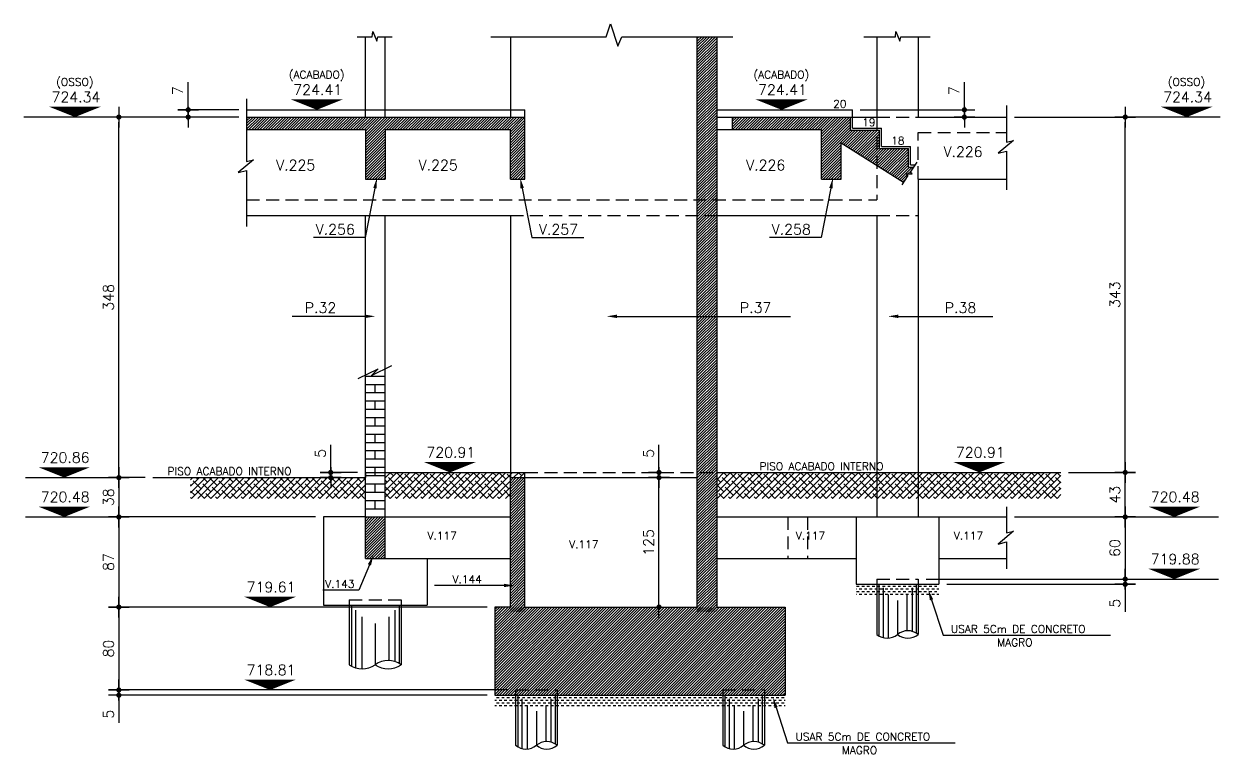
# Model space of a CAD drawing. Header units: inches. Extents: x 164 to 6104, y 4585 to 8790.
# Drawn here: x 3976 to 5131, y 6253 to 6958 of the extents above; entities that cross this region are included whole.
import ezdxf
from ezdxf.enums import TextEntityAlignment as Align

# ---------------------------------------------------------------- set-up
doc = ezdxf.new("R2010")
doc.units = ezdxf.units.IN
doc.header["$LTSCALE"] = 50
doc.header["$MEASUREMENT"] = 0
doc.linetypes.add('HIDDEN', pattern=[0.375, 0.25, -0.125])
for name, color, linetype in [('CORTES', 2, 'Continuous'), ('COTA', 6, 'Continuous'), ('NIVEL', 3, 'Continuous'), ('TEXTO', 3, 'Continuous')]:
    doc.layers.add(name, color=color, linetype=linetype)
doc.layers.add('FO-Vigas', color=2, linetype='Continuous', lineweight=30)
doc.styles.add('ROMANS', font='romans.shx')
doc.dimstyles.new('COTA_50', dxfattribs={"dimscale": 5, "dimtxt": 2, "dimasz": 1, "dimexe": 2, "dimexo": 1.5, "dimgap": 1, "dimtad": 1, "dimzin": 12, "dimdsep": 46, "dimtxsty": 'ROMANS', "dimblk1": 'COTA', "dimblk2": 'COTA', "dimsah": 1, "dimcen": -4, "dimdle": 1.5, "dimclrd": 6, "dimclre": 6, "dimclrt": 3, "dimadec": 0, "dimazin": 0, "dimtfac": 1, "dimtofl": 0, "dimtmove": 0, "dimatfit": 3, "dimldrblk": 'COTA', "dimfxl": 1, "dimtolj": 1, "dimtzin": 12, "dimarcsym": 0})
pattern_1 = [(45, (-31.9833, -256.5), (-3.0935922, 3.0935922), []), (135, (-31.9833, -256.5), (-9.2807765, 3.0935922), [10.9375, -6.5625])]

# ---------------------------------------------------------------- blocks, each defined once
blk = doc.blocks.new('COTA')
at = {"layer": 'COTA'}
for p, q in [((2, 0), (-2, 0)), ((0, -2), (0, 2))]:
    blk.add_line(p, q, dxfattribs=at)
at = {"layer": 'COTA', "const_width": 0.5}
blk.add_lwpolyline([(-0.25, 0, 1), (0.25, 0, 1)], format="xyb", close=True, dxfattribs=at)
blk = doc.blocks.new('*D181')
at = {"layer": 'COTA', "color": 6, "lineweight": -2, "transparency": 16777216}
for p, q in [((4272.5, 6529.9), (4272.5, 6551.6)), ((4298.5, 6524.9), (4262.5, 6524.9)), ((4265.8, 6519.9), (4262.5, 6519.9)), ((4272.5, 6514.9), (4272.5, 6509.9))]:
    blk.add_line(p, q, dxfattribs=at)
at = {"layer": 'Defpoints', "color": 0, "transparency": 16777216}
for p in [(4272.5, 6524.9), (4306, 6524.9), (4273.3, 6519.9)]:
    blk.add_point(p, dxfattribs=at)
at = {"layer": 'COTA', "color": 6, "lineweight": -2, "transparency": 16777216, "xscale": 5, "yscale": 5, "zscale": 5}
for p, rotation in [((4272.5, 6524.9), 270), ((4272.5, 6519.9), 90)]:
    blk.add_blockref('COTA', p, dxfattribs=dict(at, rotation=rotation))
at = {"layer": 'COTA', "color": 3, "transparency": 16777216, "insert": (4262.5, 6543.3), "char_height": 10, "attachment_point": 5, "rotation": 90, "style": 'ROMANS'}
blk.add_mtext('\\A1;5', dxfattribs=at)
blk = doc.blocks.new('*D182')
at = {"layer": 'COTA', "color": 6, "lineweight": -2}
for p, q in [((4589.3, 6399.9), (4589.3, 6514.9)), ((4592, 6519.9), (4599.3, 6519.9)), ((4592, 6394.9), (4599.3, 6394.9))]:
    blk.add_line(p, q, dxfattribs=at)
at = {"layer": 'Defpoints', "color": 0}
for p in [(4584.5, 6519.9), (4589.3, 6519.9), (4584.5, 6394.9)]:
    blk.add_point(p, dxfattribs=at)
at = {"layer": 'COTA', "color": 6, "lineweight": -2, "xscale": 5, "yscale": 5, "zscale": 5}
for p, rotation in [((4589.3, 6519.9), 90), ((4589.3, 6394.9), 270)]:
    blk.add_blockref('COTA', p, dxfattribs=dict(at, rotation=rotation))
at = {"layer": 'COTA', "color": 3, "insert": (4579.3, 6457.4), "char_height": 10, "attachment_point": 5, "rotation": 90, "style": 'ROMANS'}
blk.add_mtext('\\A1;125', dxfattribs=at)
blk = doc.blocks.new('*D183')
at = {"layer": 'COTA', "color": 6, "lineweight": -2, "transparency": 16777216}
for p, q in [((4589.3, 6529.9), (4589.3, 6551.6)), ((4591.2, 6524.9), (4579.3, 6524.9)), ((4591.2, 6519.9), (4579.3, 6519.9)), ((4589.3, 6514.9), (4589.3, 6509.9))]:
    blk.add_line(p, q, dxfattribs=at)
at = {"layer": 'Defpoints', "color": 0, "transparency": 16777216}
for p in [(4589.3, 6524.9), (4598.7, 6524.9), (4598.7, 6519.9)]:
    blk.add_point(p, dxfattribs=at)
at = {"layer": 'COTA', "color": 6, "lineweight": -2, "transparency": 16777216, "xscale": 5, "yscale": 5, "zscale": 5}
for p, rotation in [((4589.3, 6524.9), 270), ((4589.3, 6519.9), 90)]:
    blk.add_blockref('COTA', p, dxfattribs=dict(at, rotation=rotation))
at = {"layer": 'COTA', "color": 3, "transparency": 16777216, "insert": (4579.3, 6543.3), "char_height": 10, "attachment_point": 5, "rotation": 90, "style": 'ROMANS'}
blk.add_mtext('\\A1;5', dxfattribs=at)
blk = doc.blocks.new('*D184')
at = {"layer": 'COTA', "color": 6, "lineweight": -2, "transparency": 16777216}
for p, q in [((4984.5, 6524.9), (5049.2, 6524.9)), ((5039.2, 6486.9), (5039.2, 6519.9)), ((4932.2, 6481.9), (5049.2, 6481.9))]:
    blk.add_line(p, q, dxfattribs=at)
at = {"layer": 'Defpoints', "color": 0, "transparency": 16777216}
for p in [(4977, 6524.9), (5039.2, 6524.9), (4924.7, 6481.9)]:
    blk.add_point(p, dxfattribs=at)
at = {"layer": 'COTA', "color": 6, "lineweight": -2, "transparency": 16777216, "xscale": 5, "yscale": 5, "zscale": 5}
for p, rotation in [((5039.2, 6524.9), 90), ((5039.2, 6481.9), 270)]:
    blk.add_blockref('COTA', p, dxfattribs=dict(at, rotation=rotation))
at = {"layer": 'COTA', "color": 3, "transparency": 16777216, "insert": (5029.2, 6503.4), "char_height": 10, "attachment_point": 5, "rotation": 90, "style": 'ROMANS'}
blk.add_mtext('\\A1;43', dxfattribs=at)
blk = doc.blocks.new('*D185')
at = {"layer": 'COTA', "color": 6, "lineweight": -2, "transparency": 16777216}
for p, q in [((4932.2, 6867.9), (5049.2, 6867.9)), ((5039.2, 6529.9), (5039.2, 6862.9)), ((4984.5, 6524.9), (5049.2, 6524.9))]:
    blk.add_line(p, q, dxfattribs=at)
at = {"layer": 'Defpoints', "color": 0, "transparency": 16777216}
for p in [(4924.7, 6867.9), (5039.2, 6867.9), (4977, 6524.9)]:
    blk.add_point(p, dxfattribs=at)
at = {"layer": 'COTA', "color": 6, "lineweight": -2, "transparency": 16777216, "xscale": 5, "yscale": 5, "zscale": 5}
for p, rotation in [((5039.2, 6867.9), 90), ((5039.2, 6524.9), 270)]:
    blk.add_blockref('COTA', p, dxfattribs=dict(at, rotation=rotation))
at = {"layer": 'COTA', "color": 3, "transparency": 16777216, "insert": (5029.2, 6696.4), "char_height": 10, "attachment_point": 5, "rotation": 90, "style": 'ROMANS'}
blk.add_mtext('\\A1;343', dxfattribs=at)
blk = doc.blocks.new('*D186')
at = {"layer": 'COTA', "color": 6, "lineweight": -2, "transparency": 16777216}
for p, q in [((4884, 6879.9), (4884, 6901.6)), ((4783.5, 6874.9), (4894, 6874.9)), ((4876, 6867.9), (4894, 6867.9)), ((4884, 6862.9), (4884, 6857.9))]:
    blk.add_line(p, q, dxfattribs=at)
at = {"layer": 'Defpoints', "color": 0, "transparency": 16777216}
for p in [(4776, 6874.9), (4868.5, 6867.9), (4884, 6874.9)]:
    blk.add_point(p, dxfattribs=at)
at = {"layer": 'COTA', "color": 6, "lineweight": -2, "transparency": 16777216, "xscale": 5, "yscale": 5, "zscale": 5}
for p, rotation in [((4884, 6874.9), 270), ((4884, 6867.9), 90)]:
    blk.add_blockref('COTA', p, dxfattribs=dict(at, rotation=rotation))
at = {"layer": 'COTA', "color": 3, "transparency": 16777216, "insert": (4874, 6893.3), "char_height": 10, "attachment_point": 5, "rotation": 90, "style": 'ROMANS'}
blk.add_mtext('\\A1;7', dxfattribs=at)
blk = doc.blocks.new('*D187')
at = {"layer": 'COTA', "color": 6, "lineweight": -2, "transparency": 16777216}
for p, q in [((4183.9, 6867.9), (4058.1, 6867.9)), ((4068.1, 6524.9), (4068.1, 6862.9)), ((4093.5, 6519.9), (4058.1, 6519.9))]:
    blk.add_line(p, q, dxfattribs=at)
at = {"layer": 'Defpoints', "color": 0, "transparency": 16777216}
for p in [(4068.1, 6867.9), (4191.4, 6867.9), (4101, 6519.9)]:
    blk.add_point(p, dxfattribs=at)
at = {"layer": 'COTA', "color": 6, "lineweight": -2, "transparency": 16777216, "xscale": 5, "yscale": 5, "zscale": 5}
for p, rotation in [((4068.1, 6867.9), 90), ((4068.1, 6519.9), 270)]:
    blk.add_blockref('COTA', p, dxfattribs=dict(at, rotation=rotation))
at = {"layer": 'COTA', "color": 3, "transparency": 16777216, "insert": (4058.1, 6693.9), "char_height": 10, "attachment_point": 5, "rotation": 90, "style": 'ROMANS'}
blk.add_mtext('\\A1;348', dxfattribs=at)
blk = doc.blocks.new('*D188')
at = {"layer": 'COTA', "color": 6, "lineweight": -2, "transparency": 16777216}
for p, q in [((4135, 6879.9), (4135, 6901.6)), ((4183.9, 6874.9), (4125, 6874.9)), ((4158, 6867.9), (4125, 6867.9)), ((4135, 6862.9), (4135, 6857.9))]:
    blk.add_line(p, q, dxfattribs=at)
at = {"layer": 'Defpoints', "color": 0, "transparency": 16777216}
for p in [(4135, 6874.9), (4165.5, 6867.9), (4191.4, 6874.9)]:
    blk.add_point(p, dxfattribs=at)
at = {"layer": 'COTA', "color": 6, "lineweight": -2, "transparency": 16777216, "xscale": 5, "yscale": 5, "zscale": 5}
for p, rotation in [((4135, 6874.9), 270), ((4135, 6867.9), 90)]:
    blk.add_blockref('COTA', p, dxfattribs=dict(at, rotation=rotation))
at = {"layer": 'COTA', "color": 3, "transparency": 16777216, "insert": (4125, 6893.3), "char_height": 10, "attachment_point": 5, "rotation": 90, "style": 'ROMANS'}
blk.add_mtext('\\A1;7', dxfattribs=at)
blk = doc.blocks.new('*D259')
at = {"layer": 'COTA', "color": 6, "lineweight": -2}
for p, q in [((4078.5, 6481.9), (4058.1, 6481.9)), ((4068.1, 6476.9), (4068.1, 6399.9)), ((4423.5, 6394.9), (4058.1, 6394.9))]:
    blk.add_line(p, q, dxfattribs=at)
at = {"layer": 'Defpoints', "color": 0}
for p in [(4086, 6481.9), (4068.1, 6394.9), (4431, 6394.9)]:
    blk.add_point(p, dxfattribs=at)
at = {"layer": 'COTA', "color": 6, "lineweight": -2, "xscale": 5, "yscale": 5, "zscale": 5}
for p, rotation in [((4068.1, 6481.9), 90), ((4068.1, 6394.9), 270)]:
    blk.add_blockref('COTA', p, dxfattribs=dict(at, rotation=rotation))
at = {"layer": 'COTA', "color": 3, "insert": (4058.1, 6438.4), "char_height": 10, "attachment_point": 5, "rotation": 90, "style": 'ROMANS'}
blk.add_mtext('\\A1;87', dxfattribs=at)
blk = doc.blocks.new('*D260')
at = {"layer": 'COTA', "color": 6, "lineweight": -2}
for p, q in [((4423.5, 6394.9), (4058.1, 6394.9)), ((4068.1, 6389.9), (4068.1, 6319.9)), ((4443.5, 6314.9), (4058.1, 6314.9))]:
    blk.add_line(p, q, dxfattribs=at)
at = {"layer": 'Defpoints', "color": 0}
for p in [(4431, 6394.9), (4068.1, 6314.9), (4451, 6314.9)]:
    blk.add_point(p, dxfattribs=at)
at = {"layer": 'COTA', "color": 6, "lineweight": -2, "xscale": 5, "yscale": 5, "zscale": 5}
for p, rotation in [((4068.1, 6394.9), 90), ((4068.1, 6314.9), 270)]:
    blk.add_blockref('COTA', p, dxfattribs=dict(at, rotation=rotation))
at = {"layer": 'COTA', "color": 3, "insert": (4058.1, 6354.9), "char_height": 10, "attachment_point": 5, "rotation": 90, "style": 'ROMANS'}
blk.add_mtext('\\A1;80', dxfattribs=at)
blk = doc.blocks.new('*D261')
at = {"layer": 'COTA', "color": 6, "lineweight": -2}
for p, q in [((4443.5, 6314.9), (4058.1, 6314.9)), ((4068.1, 6319.9), (4068.1, 6324.9)), ((4423.5, 6309.9), (4058.1, 6309.9)), ((4068.1, 6304.9), (4068.1, 6283.3))]:
    blk.add_line(p, q, dxfattribs=at)
at = {"layer": 'Defpoints', "color": 0}
for p in [(4451, 6314.9), (4068.1, 6309.9), (4431, 6309.9)]:
    blk.add_point(p, dxfattribs=at)
at = {"layer": 'COTA', "color": 6, "lineweight": -2, "xscale": 5, "yscale": 5, "zscale": 5}
for p, rotation in [((4068.1, 6314.9), 270), ((4068.1, 6309.9), 90)]:
    blk.add_blockref('COTA', p, dxfattribs=dict(at, rotation=rotation))
at = {"layer": 'COTA', "color": 3, "insert": (4058.1, 6291.6), "char_height": 10, "attachment_point": 5, "rotation": 90, "style": 'ROMANS'}
blk.add_mtext('\\A1;5', dxfattribs=at)
blk = doc.blocks.new('*D262')
at = {"layer": 'COTA', "color": 6, "lineweight": -2, "transparency": 16777216}
for p, q in [((4093.5, 6519.9), (4058.1, 6519.9)), ((4068.1, 6514.9), (4068.1, 6486.9)), ((4258, 6481.9), (4058.1, 6481.9))]:
    blk.add_line(p, q, dxfattribs=at)
at = {"layer": 'Defpoints', "color": 0, "transparency": 16777216}
for p in [(4101, 6519.9), (4068.1, 6481.9), (4265.5, 6481.9)]:
    blk.add_point(p, dxfattribs=at)
at = {"layer": 'COTA', "color": 6, "lineweight": -2, "transparency": 16777216, "xscale": 5, "yscale": 5, "zscale": 5}
for p, rotation in [((4068.1, 6519.9), 90), ((4068.1, 6481.9), 270)]:
    blk.add_blockref('COTA', p, dxfattribs=dict(at, rotation=rotation))
at = {"layer": 'COTA', "color": 3, "transparency": 16777216, "insert": (4058.1, 6500.9), "char_height": 10, "attachment_point": 5, "rotation": 90, "style": 'ROMANS'}
blk.add_mtext('\\A1;38', dxfattribs=at)
blk = doc.blocks.new('*D263')
at = {"layer": 'COTA', "color": 6, "lineweight": -2, "transparency": 16777216}
for p, q in [((5038, 6481.9), (5049.2, 6481.9)), ((5039.2, 6476.9), (5039.2, 6426.9)), ((4847, 6421.9), (5049.2, 6421.9))]:
    blk.add_line(p, q, dxfattribs=at)
at = {"layer": 'Defpoints', "color": 0, "transparency": 16777216}
for p in [(5030.5, 6481.9), (4839.5, 6421.9), (5039.2, 6421.9)]:
    blk.add_point(p, dxfattribs=at)
at = {"layer": 'COTA', "color": 6, "lineweight": -2, "transparency": 16777216, "xscale": 5, "yscale": 5, "zscale": 5}
for p, rotation in [((5039.2, 6481.9), 90), ((5039.2, 6421.9), 270)]:
    blk.add_blockref('COTA', p, dxfattribs=dict(at, rotation=rotation))
at = {"layer": 'COTA', "color": 3, "transparency": 16777216, "insert": (5029.2, 6451.9), "char_height": 10, "attachment_point": 5, "rotation": 90, "style": 'ROMANS'}
blk.add_mtext('\\A1;60', dxfattribs=at)
blk = doc.blocks.new('*D264')
at = {"layer": 'COTA', "color": 6, "lineweight": -2, "transparency": 16777216}
for p, q in [((5039.2, 6426.9), (5039.2, 6431.9)), ((5022.5, 6421.9), (5049.2, 6421.9)), ((4867, 6416.9), (5049.2, 6416.9)), ((5039.2, 6411.9), (5039.2, 6390.3))]:
    blk.add_line(p, q, dxfattribs=at)
at = {"layer": 'Defpoints', "color": 0, "transparency": 16777216}
for p in [(5015, 6421.9), (4859.5, 6416.9), (5039.2, 6416.9)]:
    blk.add_point(p, dxfattribs=at)
at = {"layer": 'COTA', "color": 6, "lineweight": -2, "transparency": 16777216, "xscale": 5, "yscale": 5, "zscale": 5}
for p, rotation in [((5039.2, 6421.9), 270), ((5039.2, 6416.9), 90)]:
    blk.add_blockref('COTA', p, dxfattribs=dict(at, rotation=rotation))
at = {"layer": 'COTA', "color": 3, "transparency": 16777216, "insert": (5029.2, 6398.6), "char_height": 10, "attachment_point": 5, "rotation": 90, "style": 'ROMANS'}
blk.add_mtext('\\A1;5', dxfattribs=at)

msp = doc.modelspace()

# ---------------------------------------------------------------- hatches: boundary and pattern name
at = {"layer": 'CORTES'}
h = msp.add_hatch(dxfattribs=at)
h.set_pattern_fill('ANSI31', color=252, scale=15)
h.paths.add_polyline_path([(4644.97311, 6945.45012), (4625.97311, 6945.45012), (4625.97311, 6787.92505), (4644.97311, 6787.92505)])
h.paths.add_polyline_path([(4644.97311, 6787.92505), (4625.97311, 6787.92505), (4625.97311, 6772.92505), (4644.97311, 6772.92505)])
h.paths.add_polyline_path([(4644.97311, 6772.92505), (4625.97311, 6772.92505), (4625.97311, 6675.55844), (4644.97311, 6675.55844)])
h.paths.add_polyline_path([(4644.97311, 6675.55844), (4625.97311, 6675.55844), (4625.97311, 6524.92505), (4644.97311, 6524.92505)])
h.paths.add_polyline_path([(4625.97311, 6389.92505), (4644.97311, 6389.92505), (4644.97311, 6524.92505), (4625.97311, 6524.92505)])
h = msp.add_hatch(dxfattribs=at)
h.set_pattern_fill('ANSI31', color=252, scale=15)
h.paths.add_polyline_path([(4459.97311, 6867.92505), (4191.41279, 6867.92505), (4191.41279, 6855.92505), (4305.97311, 6855.92505), (4305.97311, 6807.92505), (4324.97311, 6807.92505), (4324.97311, 6855.92505), (4445.97311, 6855.92505), (4445.97311, 6807.92505), (4459.97311, 6807.92505)])
h = msp.add_hatch(dxfattribs=at)
h.set_pattern_fill('ANSI31', color=252, scale=15)
h.paths.add_polyline_path([(4799.47311, 6855.17505), (4773.97311, 6855.17505), (4773.97311, 6867.92505), (4659.97311, 6867.92505), (4659.97311, 6855.92505), (4745.97311, 6855.92505), (4745.97311, 6807.92505), (4764.97311, 6807.92505), (4764.97311, 6843.12035), (4799.47311, 6821.24982)])
h.paths.add_polyline_path([(4829.97311, 6837.42505), (4801.97311, 6837.42505), (4801.97311, 6855.17505), (4799.47311, 6855.17505), (4799.47311, 6821.24982), (4825.18965, 6804.94736), (4829.48958, 6811.51042), (4828, 6813), (4833.5, 6813), (4831.55678, 6814.66562), (4834.83883, 6819.67505), (4829.97311, 6819.67505)])
h = msp.add_hatch(dxfattribs=at)
h.set_pattern_fill('ANSI38', color=253, scale=35)
h.set_pattern_definition(pattern_1)
h.paths.add_polyline_path([(4305.97311, 6519.92505), (4137.39434, 6519.92505), (4137.39434, 6499.88436), (4305.97311, 6499.88436)])
h.paths.add_polyline_path([(4445.97311, 6519.92505), (4445.97311, 6524.92505), (4324.97311, 6524.92505), (4324.97311, 6499.88436), (4445.97311, 6499.88436)])
h.paths.add_polyline_path([(4459.97311, 6524.92505), (4445.97311, 6524.92505), (4445.97311, 6519.92505), (4459.97311, 6519.92505)])
h = msp.add_hatch(dxfattribs=at)
h.set_pattern_fill('ANSI38', color=253, scale=35)
h.set_pattern_definition(pattern_1)
h.paths.add_polyline_path([(4799.47311, 6524.92505), (4644.97311, 6524.92505), (4644.97311, 6499.88436), (4799.47311, 6499.88436)])
h.paths.add_polyline_path([(4839.47311, 6524.92505), (4799.47311, 6524.92505), (4799.47311, 6499.88436), (4839.47311, 6499.88436)])
h.paths.add_polyline_path([(4977.00927, 6524.92505), (4839.47311, 6524.92505), (4839.47311, 6499.88436), (4977.00927, 6499.88436)])
h = msp.add_hatch(dxfattribs=at)
h.set_pattern_fill('ANSI31', color=252, scale=15)
h.paths.add_polyline_path([(4445.97311, 6389.92505), (4459.97311, 6389.92505), (4459.97311, 6519.92505), (4445.97311, 6519.92505)])
h = msp.add_hatch(dxfattribs=at)
h.set_pattern_fill('ANSI31', color=252, scale=15)
h.paths.add_polyline_path([(4324.97311, 6481.92505), (4305.97311, 6481.92505), (4305.97311, 6441.92505), (4324.97311, 6441.92505)])
h = msp.add_hatch(dxfattribs=at)
h.set_pattern_fill('DASH', color=8, scale=20, style=0)
h.paths.add_polyline_path([(4859.47311, 6416.92505), (4779.47311, 6416.92505), (4779.47311, 6406.92505), (4859.47311, 6406.92505)])
h = msp.add_hatch(dxfattribs=at)
h.set_pattern_fill('ANSI31', color=252, scale=15)
h.set_pattern_definition([(45, (0, 5), (-1.3258252, 1.3258252), [])])
h.paths.add_polyline_path([(4710.97311, 6394.92505), (4644.97311, 6394.92505), (4625.97311, 6394.92505), (4459.97311, 6394.92505), (4445.97311, 6394.92505), (4430.97311, 6394.92505), (4430.97311, 6309.92505), (4450.97311, 6309.92505), (4450.97311, 6314.92505), (4490.97311, 6314.92505), (4490.97311, 6309.92505), (4650.97311, 6309.92505), (4650.97311, 6314.92505), (4690.97311, 6314.92505), (4690.97311, 6309.92505), (4710.97311, 6309.92505)])
h.paths.add_polyline_path([(4490.97311, 6314.92505), (4450.97311, 6314.92505), (4450.97311, 6309.92505), (4490.97311, 6309.92505)], flags=17)
h.paths.add_polyline_path([(4690.97311, 6314.92505), (4650.97311, 6314.92505), (4650.97311, 6309.92505), (4690.97311, 6309.92505)], flags=17)
h = msp.add_hatch(dxfattribs=at)
h.set_pattern_fill('DASH', color=8, scale=20, style=0)
h.set_pattern_definition([(0, (0, 5), (2.5, 2.5), [2.5, -2.5])])
h.paths.add_polyline_path([(4710.97311, 6309.92505), (4430.97311, 6309.92505), (4430.97311, 6299.92505), (4710.97311, 6299.92505)])

# ---------------------------------------------------------------- linework, layer by layer
at = {"layer": 'CORTES', "color": 8}
for p, q in [((4312.66153, 6945.45012), (4313.15558, 6950.46808)), ((4313.15558, 6950.46808), (4316.88564, 6941.1515)), ((4538.18277, 6945.45012), (4542.5654, 6957.82432)), ((4542.5654, 6957.82432), (4549.54572, 6936.34477)), ((4817.46675, 6945.45012), (4817.9608, 6950.46808)), ((4817.9608, 6950.46808), (4821.69087, 6941.1515)), ((4298.01557, 6945.45012), (4312.66153, 6945.45012)), ((4305.97311, 6867.92505), (4305.97311, 6945.45012)), ((4316.88564, 6941.1515), (4317.90261, 6945.45012)), ((4317.90261, 6945.45012), (4331.80738, 6945.45012)), ((4324.97311, 6867.92505), (4324.97311, 6945.45012)), ((4427.04294, 6945.45012), (4538.18277, 6945.45012)), ((4549.54572, 6936.34477), (4553.47408, 6945.45012)), ((4553.47408, 6945.45012), (4660.39714, 6945.45012)), ((4786.85298, 6945.45012), (4817.46675, 6945.45012)), ((4821.69087, 6941.1515), (4822.70784, 6945.45012)), ((4822.70784, 6945.45012), (4850.84634, 6945.45012)), ((4191.41279, 6885.61733), (4191.41279, 6825.04058)), ((4191.41279, 6874.92505), (4459.97311, 6874.92505)), ((4459.97311, 6867.92505), (4459.97311, 6874.92505)), ((4644.97311, 6874.92505), (4775.97311, 6874.92505)), ((4775.97311, 6857.17505), (4775.97311, 6874.92505)), ((4924.73029, 6879.11733), (4924.73029, 6843.68402)), ((4775.97311, 6857.17505), (4803.97311, 6857.17505)), ((4803.97311, 6839.42505), (4803.97311, 6857.17505)), ((4931.26529, 6845.41826), (4916.53571, 6832.95298)), ((4924.73029, 6843.68402), (4931.26529, 6845.41826)), ((4803.97311, 6839.42505), (4831.97311, 6839.42505)), ((4831.97311, 6821.67505), (4831.97311, 6839.42505)), ((4916.53571, 6832.95298), (4924.73029, 6835.10745)), ((4924.73029, 6835.10745), (4924.73029, 6797.68925)), ((4197.94779, 6826.77482), (4183.21822, 6814.30954)), ((4191.41279, 6825.04058), (4197.94779, 6826.77482)), ((4838, 6824.5), (4831.55678, 6814.66562)), ((4831.97311, 6821.67505), (4836.14917, 6821.67505)), ((4183.21822, 6814.30954), (4191.41279, 6816.46401)), ((4191.41279, 6816.46401), (4191.41279, 6762.36486)), ((4829.48958, 6811.51042), (4823.64253, 6802.58597)), ((4829.48958, 6811.51042), (4828, 6813)), ((4828, 6813), (4833.5, 6813)), ((4833.5, 6813), (4831.55678, 6814.66562)), ((4305.97311, 6481.92505), (4305.97311, 6772.92505)), ((4324.97311, 6481.92505), (4324.97311, 6772.92505)), ((4311.76047, 6618.40762), (4331.36645, 6628.08909)), ((4298.93845, 6615.46616), (4318.17645, 6624.96592)), ((4305.97311, 6617.92505), (4324.97311, 6617.92505)), ((4318.17645, 6624.96592), (4311.76047, 6618.40762)), ((4305.97311, 6609.92505), (4324.97311, 6609.92505)), ((4315.47311, 6601.92505), (4315.47311, 6609.92505)), ((4305.97311, 6601.92505), (4324.97311, 6601.92505)), ((4305.97311, 6593.92505), (4324.97311, 6593.92505)), ((4315.47311, 6585.92505), (4315.47311, 6593.92505)), ((4305.97311, 6585.92505), (4324.97311, 6585.92505)), ((4305.97311, 6577.92505), (4324.97311, 6577.92505)), ((4305.97311, 6569.92505), (4324.97311, 6569.92505)), ((4315.47311, 6569.92505), (4315.47311, 6577.92505)), ((4305.97311, 6561.92505), (4324.97311, 6561.92505)), ((4315.47311, 6553.92505), (4315.47311, 6561.92505)), ((4305.97311, 6553.92505), (4324.97311, 6553.92505)), ((4305.97311, 6545.92505), (4324.97311, 6545.92505)), ((4315.47311, 6537.92505), (4315.47311, 6545.92505)), ((4305.97311, 6537.92505), (4324.97311, 6537.92505)), ((4305.97311, 6529.92505), (4324.97311, 6529.92505)), ((4305.97311, 6521.92505), (4324.97311, 6521.92505)), ((4315.47311, 6521.92505), (4315.47311, 6529.92505)), ((4305.97311, 6513.92505), (4324.97311, 6513.92505)), ((4315.47311, 6505.92505), (4315.47311, 6513.92505)), ((4305.97311, 6505.92505), (4324.97311, 6505.92505)), ((4305.97311, 6497.92505), (4324.97311, 6497.92505)), ((4305.97311, 6489.92505), (4324.97311, 6489.92505)), ((4315.47311, 6489.92505), (4315.47311, 6497.92505)), ((4924.73029, 6491.74877), (4924.73029, 6466.5125)), ((4265.47311, 6481.92505), (4265.47311, 6396.92505)), ((4305.97311, 6481.92505), (4265.47311, 6481.92505)), ((4931.26529, 6468.24674), (4916.53571, 6455.78146)), ((4924.73029, 6466.5125), (4931.26529, 6468.24674)), ((4916.53571, 6455.78146), (4924.73029, 6457.93593)), ((4924.73029, 6457.93593), (4924.73029, 6431.98941)), ((4365.47311, 6441.92505), (4365.47311, 6396.92505)), ((4801.47311, 6416.92505), (4801.47311, 6367.10045)), ((4805.47311, 6413.42505), (4805.47311, 6365.43318)), ((4810.47311, 6406.92505), (4810.47311, 6364.94839)), ((4828.47311, 6406.92505), (4828.47311, 6372.05161)), ((4833.47311, 6413.42505), (4833.47311, 6371.56682)), ((4837.47311, 6416.92505), (4837.47311, 6369.89955)), ((4265.47311, 6396.92505), (4365.47311, 6396.92505)), ((4290.47311, 6396.92505), (4290.47311, 6339.33978)), ((4292.47311, 6396.92505), (4292.47311, 6338.06214)), ((4338.47311, 6396.92505), (4338.47311, 6340.61742)), ((4340.47311, 6396.92505), (4340.47311, 6339.33978)), ((4819.47311, 6401.42505), (4819.47311, 6368.5)), ((4296.47311, 6391.92505), (4296.47311, 6336.31963)), ((4302.47311, 6385.42505), (4302.47311, 6335.31417)), ((4328.47311, 6385.42505), (4328.47311, 6343.36539)), ((4334.47311, 6391.92505), (4334.47311, 6342.35993)), ((4315.47311, 6378.92505), (4315.47311, 6339.33978)), ((4452.97311, 6309.92505), (4452.97311, 6260.10045)), ((4456.97311, 6306.42505), (4456.97311, 6258.43318)), ((4484.97311, 6306.42505), (4484.97311, 6264.56682)), ((4488.97311, 6309.92505), (4488.97311, 6262.89955)), ((4652.97311, 6309.92505), (4652.97311, 6260.10045)), ((4656.97311, 6306.42505), (4656.97311, 6258.43318)), ((4684.97311, 6306.42505), (4684.97311, 6264.56682)), ((4688.97311, 6309.92505), (4688.97311, 6262.89955)), ((4461.97311, 6299.92505), (4461.97311, 6257.94839)), ((4470.97311, 6294.42505), (4470.97311, 6261.5)), ((4479.97311, 6299.92505), (4479.97311, 6265.05161)), ((4661.97311, 6299.92505), (4661.97311, 6257.94839)), ((4670.97311, 6294.42505), (4670.97311, 6261.5)), ((4679.97311, 6299.92505), (4679.97311, 6265.05161))]:
    msp.add_line(p, q, dxfattribs=at)
at = {"layer": 'CORTES'}
for p, q in [((4445.97311, 6945.45012), (4445.97311, 6867.92505)), ((4799.47311, 6945.45012), (4799.47311, 6867.92505)), ((4839.47311, 6945.45012), (4839.47311, 6867.92505)), ((4644.97311, 6867.92505), (4659.97311, 6867.92505)), ((4773.97311, 6867.92505), (4799.47311, 6867.92505)), ((4839.47311, 6867.92505), (4924.73029, 6867.92505)), ((4644.97311, 6855.92505), (4659.97311, 6855.92505)), ((4839.47311, 6807.92505), (4924.73029, 6807.92505)), ((4839.47311, 6807.92505), (4839.47311, 6481.92505)), ((4191.41279, 6772.92505), (4445.97311, 6772.92505)), ((4445.97311, 6772.92505), (4445.97311, 6519.92505)), ((4644.97311, 6772.92505), (4799.47311, 6772.92505)), ((4799.47311, 6772.92505), (4799.47311, 6481.92505)), ((4305.97311, 6524.92505), (4459.97311, 6524.92505)), ((4305.97311, 6524.92505), (4305.97311, 6519.92505)), ((4324.97311, 6519.92505), (4324.97311, 6524.92505)), ((4459.97311, 6519.92505), (4459.97311, 6524.92505)), ((4644.97311, 6524.92505), (4977.00927, 6524.92505)), ((4101.0479, 6519.92505), (4305.97311, 6519.92505)), ((4459.97311, 6519.92505), (4625.97311, 6519.92505)), ((4324.97311, 6481.92505), (4445.97311, 6481.92505)), ((4644.97311, 6481.92505), (4924.73029, 6481.92505)), ((4779.47311, 6481.92505), (4779.47311, 6416.92505)), ((4859.47311, 6481.92505), (4859.47311, 6416.92505)), ((4324.97311, 6441.92505), (4445.97311, 6441.92505)), ((4644.97311, 6441.92505), (4779.47311, 6441.92505)), ((4859.47311, 6441.92505), (4924.73029, 6441.92505)), ((4779.47311, 6416.92505), (4859.47311, 6416.92505)), ((4799.47311, 6416.92505), (4799.47311, 6368.5)), ((4839.47311, 6416.92505), (4839.47311, 6368.5)), ((4450.97311, 6309.92505), (4450.97311, 6261.5)), ((4490.97311, 6309.92505), (4490.97311, 6261.5)), ((4650.97311, 6309.92505), (4650.97311, 6261.5)), ((4690.97311, 6309.92505), (4690.97311, 6261.5))]:
    msp.add_line(p, q, dxfattribs=at)
at = {"layer": 'CORTES', "color": 1}
for p, q in [((4625.97311, 6945.45012), (4625.97311, 6394.92505)), ((4644.97311, 6945.45012), (4644.97311, 6394.92505)), ((4191.41279, 6867.92505), (4459.97311, 6867.92505)), ((4459.97311, 6807.92505), (4459.97311, 6867.92505)), ((4659.97311, 6867.92505), (4659.97311, 6855.92505)), ((4659.97311, 6867.92505), (4773.97311, 6867.92505)), ((4773.97311, 6855.17505), (4773.97311, 6867.92505)), ((4191.41279, 6855.92505), (4305.97311, 6855.92505)), ((4305.97311, 6855.92505), (4305.97311, 6807.92505)), ((4324.97311, 6855.92505), (4324.97311, 6807.92505)), ((4324.97311, 6855.92505), (4445.97311, 6855.92505)), ((4445.97311, 6807.92505), (4445.97311, 6855.92505)), ((4659.97311, 6855.92505), (4745.97311, 6855.92505)), ((4745.97311, 6807.92505), (4745.97311, 6855.92505)), ((4773.97311, 6855.17505), (4801.97311, 6855.17505)), ((4801.97311, 6837.42505), (4801.97311, 6855.17505)), ((4764.97311, 6807.92505), (4764.97311, 6843.12035)), ((4764.97311, 6843.12035), (4825.18965, 6804.94736)), ((4801.97311, 6837.42505), (4829.97311, 6837.42505)), ((4829.97311, 6819.67505), (4829.97311, 6837.42505)), ((4829.97311, 6819.67505), (4834.83883, 6819.67505)), ((4305.97311, 6807.92505), (4324.97311, 6807.92505)), ((4445.97311, 6807.92505), (4459.97311, 6807.92505)), ((4745.97311, 6807.92505), (4764.97311, 6807.92505)), ((4445.97311, 6519.92505), (4459.97311, 6519.92505)), ((4445.97311, 6394.92505), (4445.97311, 6519.92505)), ((4459.97311, 6394.92505), (4459.97311, 6519.92505)), ((4305.97311, 6441.92505), (4305.97311, 6481.92505)), ((4305.97311, 6481.92505), (4324.97311, 6481.92505)), ((4324.97311, 6441.92505), (4324.97311, 6481.92505)), ((4305.97311, 6441.92505), (4324.97311, 6441.92505)), ((4430.97311, 6394.92505), (4430.97311, 6309.92505)), ((4445.97311, 6394.92505), (4430.97311, 6394.92505)), ((4459.97311, 6394.92505), (4625.97311, 6394.92505)), ((4644.97311, 6394.92505), (4710.97311, 6394.92505)), ((4710.97311, 6394.92505), (4710.97311, 6309.92505)), ((4430.97311, 6309.92505), (4710.97311, 6309.92505))]:
    msp.add_line(p, q, dxfattribs=at)
at = {"layer": 'CORTES', "color": 8, "linetype": 'HIDDEN'}
for p, q in [((4799.47311, 6867.92505), (4799.47311, 6787.92505)), ((4799.47311, 6867.92505), (4839.47311, 6867.92505)), ((4839.47311, 6807.92505), (4839.47311, 6852.92505)), ((4839.47311, 6852.92505), (4924.73029, 6852.92505)), ((4191.41279, 6787.92505), (4799.47311, 6787.92505)), ((4445.97311, 6772.92505), (4644.97311, 6772.92505)), ((4799.47311, 6772.92505), (4839.47311, 6772.92505)), ((4799.47311, 6421.92505), (4839.47311, 6421.92505)), ((4799.47311, 6421.92505), (4799.47311, 6416.92505)), ((4839.47311, 6421.92505), (4839.47311, 6416.92505)), ((4290.47311, 6401.92505), (4340.47311, 6401.92505)), ((4290.47311, 6401.92505), (4290.47311, 6396.92505)), ((4340.47311, 6401.92505), (4340.47311, 6396.92505)), ((4450.97311, 6314.92505), (4490.97311, 6314.92505)), ((4450.97311, 6314.92505), (4450.97311, 6309.92505)), ((4490.97311, 6314.92505), (4490.97311, 6309.92505)), ((4650.97311, 6314.92505), (4690.97311, 6314.92505)), ((4650.97311, 6314.92505), (4650.97311, 6309.92505)), ((4690.97311, 6314.92505), (4690.97311, 6309.92505))]:
    msp.add_line(p, q, dxfattribs=at)
at = {"layer": 'CORTES', "linetype": 'HIDDEN'}
msp.add_line((4459.97311, 6524.92505), (4644.97311, 6524.92505), dxfattribs=at)
at = {"layer": 'CORTES'}
for centre, start, end in [((4829.47311, 6356.33845), 50.57077761, 129.42922239), ((4809.47311, 6380.66155), 230.57077761, 309.42922239), ((4829.47311, 6380.66155), 230.57077761, 309.42922239), ((4460.97311, 6273.66155), 230.57077761, 309.42922239), ((4480.97311, 6249.33845), 50.57077761, 129.42922239), ((4480.97311, 6273.66155), 230.57077761, 309.42922239), ((4660.97311, 6273.66155), 230.57077761, 309.42922239), ((4680.97311, 6249.33845), 50.57077761, 129.42922239), ((4680.97311, 6273.66155), 230.57077761, 309.42922239)]:
    msp.add_arc(centre, 15.74494, start, end, dxfattribs=at)
at = {"layer": 'CORTES', "color": 8}
for centre, start, end in [((4302.97311, 6356.70294), 234.24931448, 305.75068552), ((4327.97311, 6321.97662), 54.24931448, 125.75068552), ((4327.97311, 6356.70294), 234.24931448, 305.75068552)]:
    msp.add_arc(centre, 21.39461, start, end, dxfattribs=at)
at = {"layer": 'COTA'}
for p, q in [((4058.05119, 6867.92505), (3976.5, 6867.92505)), ((5130.71999, 6867.92505), (5049.1688, 6867.92505)), ((3978.07086, 6519.92505), (4058.05119, 6519.92505)), ((3978.07086, 6481.92505), (4058.05119, 6481.92505)), ((5049.1688, 6481.92505), (5129.14913, 6481.92505)), ((5049.1688, 6421.92505), (5129.14913, 6421.92505))]:
    msp.add_line(p, q, dxfattribs=at)
at = {"layer": 'FO-Vigas', "color": 8, "linetype": 'HIDDEN'}
for p, q in [((4713.47311, 6481.92505), (4713.47311, 6441.92505)), ((4732.47311, 6481.92505), (4732.47311, 6441.92505))]:
    msp.add_line(p, q, dxfattribs=at)
at = {"layer": 'NIVEL', "color": 1}
for points in [[(4025.77471, 6867.92505, 0, 50, 0), (4025.77471, 6877.92505, 50, 50, 0)], [(4259.10159, 6874.92505, 0, 50, 0), (4259.10159, 6884.92505, 50, 50, 0)], [(4707.60159, 6874.92505, 0, 50, 0), (4707.60159, 6884.92505, 50, 50, 0)], [(5098.44351, 6867.92505, 0, 50, 0), (5098.44351, 6877.92505, 50, 50, 0)], [(4387.54872, 6524.92505, 0, 50, 0), (4387.54872, 6534.92505, 50, 50, 0)], [(4898.4297, 6524.92505, 0, 50, 0), (4898.4297, 6534.92505, 50, 50, 0)], [(4015.40193, 6519.92505, 0, 50, 0), (4015.40193, 6529.92505, 50, 50, 0)], [(4015.40193, 6481.92505, 0, 50, 0), (4015.40193, 6491.92505, 50, 50, 0)], [(5086.49987, 6481.92505, 0, 50, 0), (5086.49987, 6491.92505, 50, 50, 0)], [(5086.49987, 6421.92505, 0, 50, 0), (5086.49987, 6431.92505, 50, 50, 0)], [(4214.06942, 6394.92505, 0, 50, 0), (4214.06942, 6404.92505, 50, 50, 0)], [(4214.06942, 6314.92505, 0, 50, 0), (4214.06942, 6324.92505, 50, 50, 0)]]:
    msp.add_lwpolyline(points, format="xyseb", dxfattribs=at)
at = {"layer": 'TEXTO', "color": 8}
for p, q in [((4315.22615, 6799.33192), (4305.87893, 6751.68289)), ((4457.27385, 6799.33192), (4466.62107, 6751.68289)), ((4755.22615, 6799.33192), (4745.87893, 6751.68289)), ((4305.87893, 6751.68289), (4255.79113, 6751.68289)), ((4466.62107, 6751.68289), (4516.70887, 6751.68289)), ((4745.87893, 6751.68289), (4695.79113, 6751.68289)), ((4305.57022, 6675.55844), (4235.21435, 6675.55844)), ((4548.73765, 6675.55844), (4716.29281, 6675.55844)), ((4820.22542, 6675.55844), (4911.52943, 6675.55844)), ((4309.85848, 6435.65369), (4299.77688, 6411.28981)), ((4299.77688, 6411.28981), (4264.78891, 6411.28981)), ((4439.65917, 6415.7906), (4372.65501, 6415.7906)), ((4852.30044, 6401.90101), (4863.38218, 6367.82461)), ((4863.38218, 6367.82461), (5025.11609, 6367.82461)), ((4702.30044, 6297.90101), (4713.38218, 6263.82461)), ((4713.38218, 6263.82461), (4875.11609, 6263.82461))]:
    msp.add_line(p, q, dxfattribs=at)
for points in [[(4316.86165, 6799.01108), (4313.59066, 6799.65275), (4317.15114, 6809.14489)], [(4455.63835, 6799.01108), (4458.90934, 6799.65275), (4455.34886, 6809.14489)], [(4756.86165, 6799.01108), (4753.59066, 6799.65275), (4757.15114, 6809.14489)], [(4305.57022, 6673.89178), (4305.57022, 6677.22511), (4315.57022, 6675.55844)], [(4548.73765, 6673.89178), (4548.73765, 6677.22511), (4538.73765, 6675.55844)], [(4820.22542, 6673.89178), (4820.22542, 6677.22511), (4810.22542, 6675.55844)], [(4311.39851, 6435.01643), (4308.31846, 6436.29094), (4313.682, 6444.89386)], [(4439.65917, 6414.12393), (4439.65917, 6417.45726), (4449.65917, 6415.7906)], [(4850.71548, 6401.38557), (4853.8854, 6402.41644), (4849.20783, 6411.41078)], [(4700.71548, 6297.38557), (4703.8854, 6298.41644), (4699.20783, 6307.41078)]]:
    msp.add_solid(points, dxfattribs=at)

# ---------------------------------------------------------------- texts
at = {"layer": 'NIVEL', "color": 4, "style": 'ROMANS'}
for s, p in [('(ACABADO)', (4258.99734, 6905.08226)), ('(ACABADO)', (4707.49734, 6905.08226)), ('(OSSO)', (4025.67046, 6898.08226)), ('(OSSO)', (5098.33926, 6898.08226))]:
    msp.add_text(s, height=7.5, dxfattribs=at).set_placement(p, align=Align.CENTER)
at = {"layer": 'NIVEL', "color": 3, "style": 'ROMANS'}
for s, p in [('724.34', (4026.66247, 6882.27827)), ('724.41', (4259.98935, 6889.27827)), ('724.41', (4708.48935, 6889.27827)), ('724.34', (5099.33128, 6882.27827)), ('720.91', (4388.43649, 6539.27827)), ('720.91', (4899.31746, 6539.27827)), ('720.86', (4016.28969, 6534.27827)), ('720.48', (4016.28969, 6496.27827)), ('720.48', (5087.38763, 6496.27827)), ('719.88', (5087.38763, 6436.27827)), ('719.61', (4214.95719, 6409.27827)), ('718.81', (4214.95719, 6329.27827))]:
    msp.add_text(s, height=10, dxfattribs=at).set_placement(p, align=Align.CENTER)
at = {"layer": 'TEXTO', "color": 4, "style": 'ROMANS'}
for s, p in [('20', (4757.31231, 6876.87231)), ('19', (4785.31231, 6859.12231)), ('18', (4813.31231, 6841.37231)), ('PISO ACABADO INTERNO', (4686.41327, 6527.05017)), ('PISO ACABADO INTERNO', (4115.0551, 6522.33445)), ('V.117', (4365.86423, 6460.01923)), ('V.117', (4721.25275, 6460.01923)), ('V.117', (4873.75275, 6460.01923)), ('V.117', (4502.74567, 6451.65838)), ('V.143', (4267.30196, 6413.53701)), ('V.144', (4390.0403, 6418.06642)), ('USAR 5Cm DE CONCRETO', (4871.02663, 6370.05685)), ('MAGRO', (4915.70372, 6357.0395)), ('USAR 5Cm DE CONCRETO', (4721.02663, 6266.05685)), ('MAGRO', (4765.70372, 6253.0395))]:
    msp.add_text(s, height=7.5, dxfattribs=at).set_placement(p)
at = {"layer": 'TEXTO', "color": 3, "style": 'ROMANS'}
for s, p in [('V.226', (4863.89876, 6829.48825)), ('V.225', (4219.89876, 6816.48825)), ('V.225', (4357.39876, 6816.48825)), ('V.226', (4673.39876, 6816.48825)), ('V.256', (4258.0733, 6754.48244)), ('V.257', (4473.47432, 6754.48244)), ('V.258', (4698.0733, 6754.48244))]:
    msp.add_text(s, height=10, dxfattribs=at).set_placement(p)
at = {"layer": 'TEXTO', "style": 'ROMANS'}
for s, p in [('P.32', (4247.4327, 6678.88568)), ('P.37', (4667.27502, 6678.88568)), ('P.38', (4865.02537, 6678.88568))]:
    msp.add_text(s, height=10, dxfattribs=at).set_placement(p)

# ---------------------------------------------------------------- dimensions: what is measured, and where the dimension line sits
at = {"layer": 'COTA'}
for base, p1, p2, picture, middle in [((4135, 6874.92505), (4165.5, 6867.92505), (4191.41279, 6874.92505), '*D188', (4125, 6893.25839)), ((4884, 6874.92505), (4868.5, 6867.92505), (4775.97311, 6874.92505), '*D186', (4874, 6893.25839)), ((4068.05119, 6867.92505), (4101.0479, 6519.92505), (4191.41279, 6867.92505), '*D187', (4058.05119, 6693.92505)), ((5039.1688, 6867.92505), (4977.00927, 6524.92505), (4924.73029, 6867.92505), '*D185', (5029.1688, 6696.42505)), ((4272.48102, 6524.92505), (4273.31977, 6519.92505), (4305.97311, 6524.92505), '*D181', (4262.48102, 6543.25839)), ((4589.263, 6524.92505), (4598.72235, 6519.92505), (4598.72235, 6524.92505), '*D183', (4579.263, 6543.25839)), ((5039.1688, 6524.92505), (4924.73029, 6481.92505), (4977.00927, 6524.92505), '*D184', (5029.1688, 6503.42505)), ((4068.05119, 6481.92505), (4101.0479, 6519.92505), (4265.47311, 6481.92505), '*D262', (4058.05119, 6500.92505)), ((4589.263, 6519.92505), (4584.5333, 6394.92505), (4584.5333, 6519.92505), '*D182', (4579.263, 6457.42505)), ((4068.05119, 6394.92505), (4086, 6481.92505), (4430.97311, 6394.92505), '*D259', (4058.05119, 6438.42505)), ((5039.1688, 6421.92505), (5030.5, 6481.92505), (4839.47311, 6421.92505), '*D263', (5029.1688, 6451.92505)), ((5039.1688, 6416.92505), (5015, 6421.92505), (4859.47311, 6416.92505), '*D264', (5029.1688, 6398.59172)), ((4068.05119, 6314.92505), (4430.97311, 6394.92505), (4450.97311, 6314.92505), '*D260', (4058.05119, 6354.92505)), ((4068.05119, 6309.92505), (4450.97311, 6314.92505), (4430.97311, 6309.92505), '*D261', (4058.05119, 6291.59172))]:
    dim = msp.add_linear_dim(base=base, p1=p1, p2=p2, angle=90, dimstyle='COTA_50', dxfattribs=at)
    dim.commit()
    dim.dimension.update_dxf_attribs({"geometry": picture, "text_midpoint": middle})

doc.saveas('drawing.dxf')
